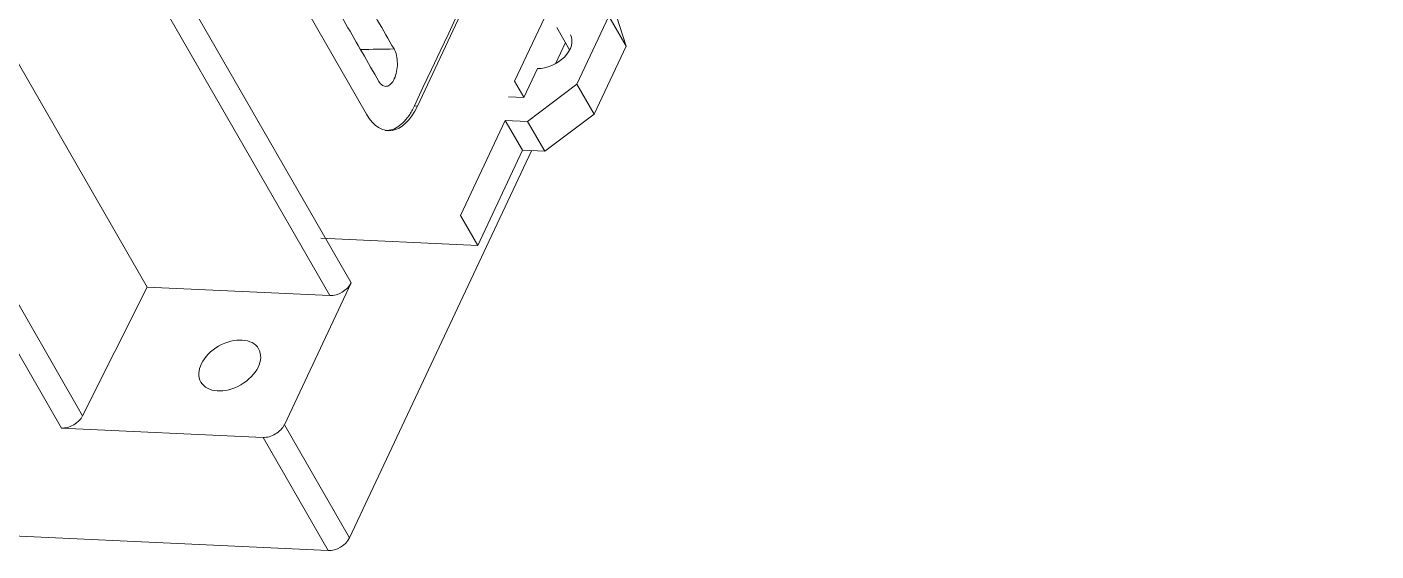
# Model space of a CAD drawing. Header units: millimetres. Extents: x -195 to 1349, y 148 to 750.
# Drawn here: x 685.1 to 746.6, y 542.9 to 566.8 of the extents above; entities that cross this region are included whole.
import ezdxf

# ---------------------------------------------------------------- set-up
doc = ezdxf.new("R2010")
doc.units = ezdxf.units.MM
doc.layers.get('0').update_dxf_attribs({"linetype": 'CONTINUOUS'})
doc.layers.add('4', color=7, linetype='CONTINUOUS', true_color=0xffffff)
doc.layers.add('55', color=7, linetype='CONTINUOUS', true_color=0xffffff)

# ---------------------------------------------------------------- blocks, each defined once
blk = doc.blocks.new('gfhgfh')
at = {"layer": '4', "color": 7, "linetype": 'Continuous', "lineweight": 18}
for p, q in [((989.607, 556.589), (1102.017, 618.689)), ((975.346, 598.137), (971.062, 557.261)), ((990.167, 588.313), (986.982, 557.913)), ((1013.525, 564.764), (994.932, 554.493)), ((970.62, 539.036), (946.852, 557.975)), ((971.062, 557.261), (963.789, 553.472)), ((979.218, 550.762), (971.062, 557.261)), ((994.932, 554.493), (994.821, 553.429)), ((971.396, 546.441), (962.401, 553.609)), ((993.387, 550.709), (972.028, 538.909)), ((980.626, 550.636), (972.804, 546.314))]:
    blk.add_line(p, q, dxfattribs=at)
at = {"layer": '4', "color": 7, "linetype": 'Continuous', "lineweight": 13}
for p, q in [((962.401, 553.609), (966.684, 594.484)), ((968.067, 594.286), (963.789, 553.472)), ((979.218, 550.762), (983.502, 591.638)), ((984.91, 591.511), (980.626, 550.636)), ((989.607, 556.589), (989.472, 556.696)), ((970.62, 539.036), (971.396, 546.441)), ((972.804, 546.314), (972.028, 538.909))]:
    blk.add_line(p, q, dxfattribs=at)
at = {"layer": '4', "color": 7, "linetype": 'Continuous', "lineweight": 18}
for centre, major_axis, ratio, start_param, end_param in [((989.915, 559.533), (2.478, 3.109), 0.514768, 2.463228, 4.034024), ((963.138, 554.016), (0.995, -0.104), 0.667517, 3.949047, 5.493663), ((979.956, 551.17), (0.995, -0.104), 0.667517, 3.949047, 5.519843), ((972.134, 546.849), (0.994, -0.104), 0.667517, 3.949046, 5.519843), ((971.358, 539.444), (-0.994, 0.104), 0.667517, 0.807454, 2.37825)]:
    blk.add_ellipse(centre, major_axis=major_axis, ratio=ratio, start_param=start_param, end_param=end_param, dxfattribs=at)
blk.add_ellipse((972.264, 550.878), major_axis=(1.89, -0.198), ratio=0.667517, dxfattribs=at)
for points, knots in [([(1101.883, 618.796), (1085.848, 609.938), (1069.813, 601.079), (1032.343, 580.379), (1010.908, 568.538), (989.472, 556.696)], [0, 0, 0, 0, 0.427938, 0.427938, 1, 1, 1, 1]), ([(991.755, 572.616), (991.576, 570.907), (991.397, 569.198), (991.087, 566.242), (990.957, 564.994), (990.695, 562.5), (990.565, 561.252), (990.434, 560.005)], [0, 0, 0, 0, 0.406548, 0.406548, 0.703274, 0.703274, 1, 1, 1, 1]), ([(989.971, 571.629), (989.791, 569.921), (989.612, 568.212), (989.303, 565.255), (989.172, 564.008), (988.91, 561.514), (988.78, 560.266), (988.649, 559.019)], [0, 0, 0, 0, 0.406548, 0.406548, 0.703274, 0.703274, 1, 1, 1, 1]), ([(988.649, 559.019), (988.637, 558.901), (988.648, 558.797), (988.714, 558.63), (988.77, 558.567), (988.918, 558.493), (989.01, 558.481), (989.216, 558.511), (989.331, 558.552), (989.563, 558.68), (989.683, 558.768), (989.908, 558.977), (990.014, 559.097), (990.198, 559.356), (990.274, 559.491), (990.386, 559.758), (990.422, 559.887), (990.434, 560.005)], [0, 0, 0, 0, 0.125, 0.125, 0.25, 0.25, 0.375, 0.375, 0.5, 0.5, 0.625, 0.625, 0.75, 0.75, 0.875, 0.875, 1, 1, 1, 1]), ([(987.303, 556.531), (987.36, 556.486), (987.422, 556.446), (987.609, 556.352), (987.744, 556.311), (988.041, 556.273), (988.202, 556.276), (988.54, 556.324), (988.718, 556.369), (989.089, 556.502), (989.279, 556.589), (989.472, 556.696)], [0, 0, 0, 0, 0.119476, 0.119476, 0.339607, 0.339607, 0.559738, 0.559738, 0.779869, 0.779869, 1, 1, 1, 1])]:
    blk.add_open_spline(points, degree=3, knots=knots, dxfattribs=at)
at = {"layer": '4', "color": 7, "linetype": 'Continuous', "lineweight": 13}
blk.add_open_spline([(988.867, 561.102), (989.39, 560.737), (989.912, 560.371), (990.434, 560.005)], degree=3, dxfattribs=at)
at = {"layer": '55', "color": 7, "linetype": 'Continuous', "lineweight": 18}
for p, q in [((998.663, 555.551), (998.51, 554.089)), ((1001.246, 552.386), (1001.992, 554.674)), ((994.802, 553.418), (994.121, 553.961)), ((996.414, 554.309), (994.802, 553.418)), ((997.387, 553.923), (998.56, 554.572)), ((997.703, 552.27), (1001.451, 554.341)), ((1001.246, 552.386), (1001.451, 554.341)), ((987.73, 548.136), (980.73, 553.714)), ((993.182, 552.99), (987.934, 550.091)), ((992.977, 551.035), (993.182, 552.99)), ((994.176, 552.198), (993.182, 552.99)), ((1001.246, 552.386), (997.498, 550.315)), ((993.971, 550.243), (994.176, 552.198)), ((997.703, 552.27), (994.176, 552.198)), ((997.498, 550.315), (997.703, 552.27)), ((992.977, 551.035), (987.73, 548.136)), ((993.971, 550.243), (992.977, 551.035)), ((987.73, 548.136), (987.934, 550.091)), ((997.498, 550.315), (993.971, 550.243))]:
    blk.add_line(p, q, dxfattribs=at)
blk.add_ellipse((997.539, 554.93), major_axis=(1.516, -0.159), ratio=0.667517, start_param=3.949047, end_param=6.283152, dxfattribs=at)

msp = doc.modelspace()

# ---------------------------------------------------------------- block references
at = {"lineweight": 18, "xscale": 0.8, "yscale": 0.8, "zscale": 0.8, "rotation": 35.89275557312439}
msp.add_blockref('gfhgfh', (322.601, -261.639), dxfattribs=at)

doc.saveas('drawing.dxf')
